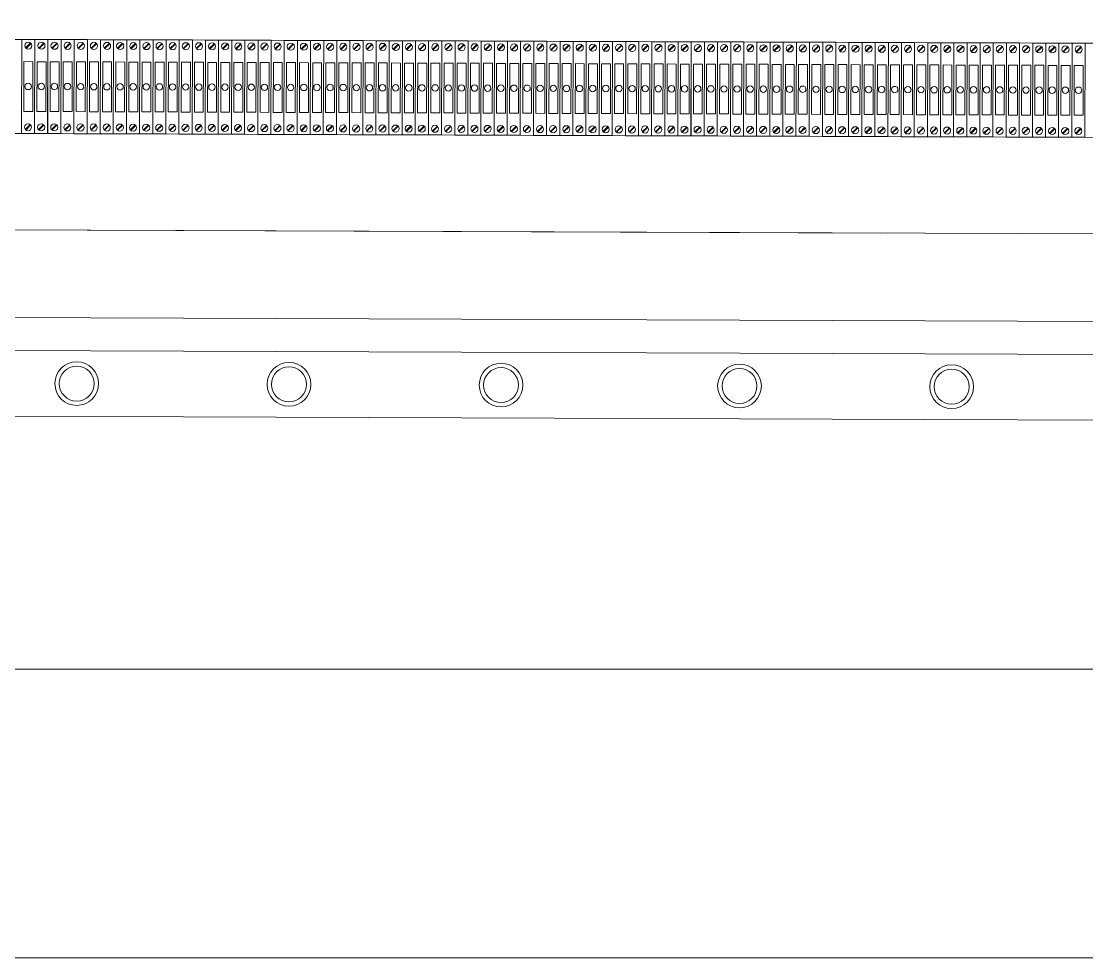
# Model space of a CAD drawing. Header units: millimetres. Extents: x 32721 to 103787, y 57624 to 127312.
# Drawn here: x 43083.6 to 43329.8, y 64730.5 to 64946.8 of the extents above; entities that cross this region are included whole.
import ezdxf

# ---------------------------------------------------------------- set-up
doc = ezdxf.new("R2010")
doc.units = ezdxf.units.MM
doc.header["$LTSCALE"] = 10
doc.linetypes.add('DASHED', pattern=[0.75, 0.5, -0.25])
for name, color, linetype, lineweight in [('1轮廓实线层', 7, 'Continuous', 18), ('2细线层', 4, 'Continuous', 18), ('图框层', 7, 'Continuous', 18)]:
    doc.layers.add(name, color=color, linetype=linetype, lineweight=lineweight)

msp = doc.modelspace()

# ---------------------------------------------------------------- linework, layer by layer
at = {"layer": '1轮廓实线层', "lineweight": 13}
for p, q in [((43080.67, 64942.6), (43083.71, 64942.59)), ((43083.71, 64942.59), (43083.63, 64920.86)), ((43083.63, 64920.86), (43083.71, 64942.59)), ((43083.71, 64942.59), (43086.74, 64942.58)), ((43086.74, 64942.58), (43086.66, 64920.85)), ((43086.66, 64920.85), (43086.74, 64942.58)), ((43086.74, 64942.58), (43089.77, 64942.57)), ((43089.77, 64942.57), (43089.69, 64920.84)), ((43089.7, 64920.84), (43089.77, 64942.57)), ((43089.77, 64942.57), (43092.81, 64942.56)), ((43092.81, 64942.56), (43092.73, 64920.82)), ((43092.73, 64920.82), (43092.81, 64942.56)), ((43092.81, 64942.56), (43095.84, 64942.55)), ((43095.84, 64942.55), (43095.76, 64920.81)), ((43095.76, 64920.81), (43095.84, 64942.55)), ((43095.84, 64942.55), (43098.87, 64942.53)), ((43098.87, 64942.53), (43098.79, 64920.8)), ((43098.79, 64920.8), (43098.87, 64942.53)), ((43098.87, 64942.53), (43101.91, 64942.52)), ((43101.91, 64942.52), (43101.83, 64920.79)), ((43101.83, 64920.79), (43101.91, 64942.52)), ((43101.91, 64942.52), (43104.94, 64942.51)), ((43104.94, 64942.51), (43104.86, 64920.78)), ((43104.86, 64920.78), (43104.94, 64942.51)), ((43104.94, 64942.51), (43107.97, 64942.5)), ((43107.97, 64942.5), (43107.89, 64920.77)), ((43107.89, 64920.77), (43107.97, 64942.5)), ((43107.97, 64942.5), (43111, 64942.49)), ((43111, 64942.49), (43110.93, 64920.76)), ((43110.93, 64920.76), (43111.01, 64942.49)), ((43111.01, 64942.49), (43114.04, 64942.48)), ((43114.04, 64942.48), (43113.96, 64920.75)), ((43113.96, 64920.75), (43114.04, 64942.48)), ((43114.04, 64942.48), (43117.07, 64942.47)), ((43117.07, 64942.47), (43116.99, 64920.74)), ((43116.99, 64920.74), (43117.07, 64942.47)), ((43117.07, 64942.47), (43120.1, 64942.46)), ((43120.1, 64942.46), (43120.03, 64920.73)), ((43120.03, 64920.73), (43120.1, 64942.46)), ((43120.1, 64942.46), (43123.14, 64942.45)), ((43123.14, 64942.45), (43123.06, 64920.71)), ((43123.06, 64920.71), (43123.14, 64942.45)), ((43123.14, 64942.45), (43126.17, 64942.44)), ((43126.17, 64942.44), (43126.09, 64920.7)), ((43126.09, 64920.7), (43126.17, 64942.44)), ((43126.17, 64942.44), (43129.2, 64942.43)), ((43129.2, 64942.43), (43129.13, 64920.69)), ((43129.13, 64920.69), (43129.2, 64942.43)), ((43129.2, 64942.43), (43132.24, 64942.41)), ((43132.24, 64942.41), (43132.16, 64920.68)), ((43132.16, 64920.68), (43132.24, 64942.41)), ((43132.24, 64942.41), (43135.27, 64942.4)), ((43135.27, 64942.4), (43135.19, 64920.67)), ((43135.19, 64920.67), (43135.27, 64942.4)), ((43135.27, 64942.4), (43138.3, 64942.39)), ((43138.3, 64942.39), (43138.22, 64920.66)), ((43138.23, 64920.66), (43138.3, 64942.39)), ((43138.3, 64942.39), (43141.34, 64942.38)), ((43141.34, 64942.38), (43141.26, 64920.65)), ((43141.26, 64920.65), (43141.34, 64942.38)), ((43141.34, 64942.38), (43144.37, 64942.37)), ((43144.37, 64942.37), (43144.29, 64920.64)), ((43144.29, 64920.64), (43144.37, 64942.37)), ((43144.37, 64942.37), (43147.4, 64942.36)), ((43147.4, 64942.36), (43147.32, 64920.63)), ((43147.32, 64920.63), (43147.4, 64942.36)), ((43147.4, 64942.36), (43150.44, 64942.35)), ((43150.44, 64942.35), (43150.36, 64920.62)), ((43150.36, 64920.62), (43150.44, 64942.35)), ((43150.44, 64942.35), (43153.47, 64942.34)), ((43153.47, 64942.34), (43153.39, 64920.61)), ((43153.39, 64920.61), (43153.47, 64942.34)), ((43153.47, 64942.34), (43156.5, 64942.33)), ((43156.5, 64942.33), (43156.42, 64920.59)), ((43156.42, 64920.59), (43156.5, 64942.33)), ((43156.5, 64942.33), (43159.53, 64942.32)), ((43159.53, 64942.32), (43159.46, 64920.58)), ((43159.46, 64920.58), (43159.54, 64942.32)), ((43159.54, 64942.32), (43162.57, 64942.3)), ((43162.57, 64942.3), (43162.49, 64920.57)), ((43162.49, 64920.57), (43162.57, 64942.3)), ((43162.57, 64942.3), (43165.6, 64942.29)), ((43165.6, 64942.29), (43165.52, 64920.56)), ((43165.52, 64920.56), (43165.6, 64942.29)), ((43165.6, 64942.29), (43168.63, 64942.28)), ((43168.63, 64942.28), (43168.56, 64920.55)), ((43168.56, 64920.55), (43168.63, 64942.28)), ((43168.63, 64942.28), (43171.67, 64942.27)), ((43171.67, 64942.27), (43171.59, 64920.54)), ((43171.59, 64920.54), (43171.67, 64942.27)), ((43171.67, 64942.27), (43174.7, 64942.26)), ((43174.7, 64942.26), (43174.62, 64920.53)), ((43174.62, 64920.53), (43174.7, 64942.26)), ((43174.7, 64942.26), (43177.73, 64942.25)), ((43177.73, 64942.25), (43177.66, 64920.52)), ((43177.76, 64942.25), (43180.79, 64942.24)), ((43180.79, 64942.24), (43180.72, 64920.51)), ((43180.72, 64920.51), (43180.79, 64942.24)), ((43180.79, 64942.24), (43183.83, 64942.23)), ((43084.58, 64940.61), (43085.75, 64941.77)), ((43084.69, 64940.51), (43085.85, 64941.67)), ((43087.62, 64940.6), (43088.78, 64941.76)), ((43087.72, 64940.5), (43088.89, 64941.66)), ((43090.65, 64940.59), (43091.82, 64941.75)), ((43090.75, 64940.49), (43091.92, 64941.65)), ((43093.68, 64940.58), (43094.85, 64941.74)), ((43093.79, 64940.48), (43094.95, 64941.64)), ((43096.72, 64940.57), (43097.88, 64941.73)), ((43096.82, 64940.47), (43097.98, 64941.63)), ((43099.75, 64940.56), (43100.92, 64941.72)), ((43099.85, 64940.46), (43101.02, 64941.62)), ((43102.78, 64940.55), (43103.95, 64941.71)), ((43102.89, 64940.45), (43104.05, 64941.6)), ((43105.82, 64940.54), (43106.98, 64941.7)), ((43105.92, 64940.44), (43107.08, 64941.59)), ((43108.85, 64940.53), (43110.02, 64941.68)), ((43108.95, 64940.42), (43110.12, 64941.58)), ((43111.88, 64940.52), (43113.05, 64941.67)), ((43111.98, 64940.41), (43113.15, 64941.57)), ((43114.92, 64940.51), (43116.08, 64941.66)), ((43115.02, 64940.4), (43116.18, 64941.56)), ((43117.95, 64940.49), (43119.12, 64941.65)), ((43118.05, 64940.39), (43119.22, 64941.55)), ((43120.98, 64940.48), (43122.15, 64941.64)), ((43121.08, 64940.38), (43122.25, 64941.54)), ((43124.02, 64940.47), (43125.18, 64941.63)), ((43124.12, 64940.37), (43125.28, 64941.53)), ((43127.05, 64940.46), (43128.21, 64941.62)), ((43127.15, 64940.36), (43128.32, 64941.52)), ((43130.08, 64940.45), (43131.25, 64941.61)), ((43130.18, 64940.35), (43131.35, 64941.51)), ((43133.11, 64940.44), (43134.28, 64941.6)), ((43133.22, 64940.34), (43134.38, 64941.49)), ((43136.15, 64940.43), (43137.31, 64941.59)), ((43136.25, 64940.33), (43137.42, 64941.48)), ((43139.18, 64940.42), (43140.35, 64941.58)), ((43139.28, 64940.32), (43140.45, 64941.47)), ((43142.21, 64940.41), (43143.38, 64941.56)), ((43142.32, 64940.3), (43143.48, 64941.46)), ((43145.25, 64940.4), (43146.41, 64941.55)), ((43145.35, 64940.29), (43146.51, 64941.45)), ((43148.28, 64940.38), (43149.45, 64941.54)), ((43148.38, 64940.28), (43149.55, 64941.44)), ((43151.31, 64940.37), (43152.48, 64941.53)), ((43151.42, 64940.27), (43152.58, 64941.43)), ((43154.35, 64940.36), (43155.51, 64941.52)), ((43154.45, 64940.26), (43155.61, 64941.42)), ((43157.38, 64940.35), (43158.55, 64941.51)), ((43157.48, 64940.25), (43158.65, 64941.41)), ((43160.41, 64940.34), (43161.58, 64941.5)), ((43160.51, 64940.24), (43161.68, 64941.4)), ((43163.45, 64940.33), (43164.61, 64941.49)), ((43163.55, 64940.23), (43164.71, 64941.39)), ((43166.48, 64940.32), (43167.65, 64941.48)), ((43166.58, 64940.22), (43167.75, 64941.37)), ((43169.51, 64940.31), (43170.68, 64941.47)), ((43169.61, 64940.21), (43170.78, 64941.36)), ((43172.55, 64940.3), (43173.71, 64941.45)), ((43172.65, 64940.19), (43173.81, 64941.35)), ((43175.58, 64940.29), (43176.74, 64941.44)), ((43175.68, 64940.18), (43176.85, 64941.34)), ((43178.64, 64940.28), (43179.8, 64941.43)), ((43178.74, 64940.17), (43179.91, 64941.33)), ((43181.67, 64940.26), (43182.84, 64941.42)), ((43181.77, 64940.16), (43182.94, 64941.32)), ((43183.83, 64942.23), (43183.75, 64920.5)), ((43183.75, 64920.5), (43183.83, 64942.23)), ((43183.83, 64942.23), (43186.86, 64942.22)), ((43184.71, 64940.25), (43185.87, 64941.41)), ((43184.81, 64940.15), (43185.97, 64941.31)), ((43186.86, 64942.22), (43186.78, 64920.48)), ((43186.78, 64920.48), (43186.86, 64942.22)), ((43186.86, 64942.22), (43189.89, 64942.21)), ((43187.74, 64940.24), (43188.9, 64941.4)), ((43187.84, 64940.14), (43189.01, 64941.3)), ((43189.89, 64942.21), (43189.81, 64920.47)), ((43189.82, 64920.47), (43189.89, 64942.21)), ((43189.89, 64942.21), (43192.93, 64942.2)), ((43190.77, 64940.23), (43191.94, 64941.39)), ((43190.87, 64940.13), (43192.04, 64941.29)), ((43192.93, 64942.2), (43192.85, 64920.46)), ((43192.85, 64920.46), (43192.93, 64942.2)), ((43192.93, 64942.2), (43195.96, 64942.18)), ((43193.8, 64940.22), (43194.97, 64941.38)), ((43193.91, 64940.12), (43195.07, 64941.28)), ((43195.96, 64942.18), (43195.88, 64920.45)), ((43195.88, 64920.45), (43195.96, 64942.18)), ((43195.96, 64942.18), (43198.99, 64942.17)), ((43196.84, 64940.21), (43198, 64941.37)), ((43196.94, 64940.11), (43198.1, 64941.26)), ((43198.99, 64942.17), (43198.91, 64920.44)), ((43198.91, 64920.44), (43198.99, 64942.17)), ((43198.99, 64942.17), (43202.03, 64942.16)), ((43199.87, 64940.2), (43201.04, 64941.36)), ((43199.97, 64940.1), (43201.14, 64941.25)), ((43202.03, 64942.16), (43201.95, 64920.43)), ((43201.95, 64920.43), (43202.03, 64942.16)), ((43202.03, 64942.16), (43205.06, 64942.15)), ((43202.9, 64940.19), (43204.07, 64941.34)), ((43203.01, 64940.09), (43204.17, 64941.24)), ((43205.06, 64942.15), (43204.98, 64920.42)), ((43204.98, 64920.42), (43205.06, 64942.15)), ((43205.06, 64942.15), (43208.09, 64942.14)), ((43205.94, 64940.18), (43207.1, 64941.33)), ((43206.04, 64940.07), (43207.2, 64941.23)), ((43208.09, 64942.14), (43208.01, 64920.41)), ((43208.01, 64920.41), (43208.09, 64942.14)), ((43208.09, 64942.14), (43211.12, 64942.13)), ((43208.97, 64940.17), (43210.14, 64941.32)), ((43209.07, 64940.06), (43210.24, 64941.22)), ((43211.12, 64942.13), (43211.05, 64920.4)), ((43211.05, 64920.4), (43211.13, 64942.13)), ((43211.13, 64942.13), (43214.16, 64942.12)), ((43212, 64940.15), (43213.17, 64941.31)), ((43212.1, 64940.05), (43213.27, 64941.21)), ((43214.16, 64942.12), (43214.08, 64920.39)), ((43214.08, 64920.39), (43214.16, 64942.12)), ((43214.16, 64942.12), (43217.19, 64942.11)), ((43215.04, 64940.14), (43216.2, 64941.3)), ((43215.14, 64940.04), (43216.3, 64941.2)), ((43217.19, 64942.11), (43217.11, 64920.38)), ((43217.11, 64920.38), (43217.19, 64942.11)), ((43217.19, 64942.11), (43220.22, 64942.1)), ((43218.07, 64940.13), (43219.24, 64941.29)), ((43218.17, 64940.03), (43219.34, 64941.19)), ((43220.22, 64942.1), (43220.15, 64920.36)), ((43220.15, 64920.36), (43220.23, 64942.1)), ((43220.23, 64942.1), (43223.26, 64942.09)), ((43221.1, 64940.12), (43222.27, 64941.28)), ((43221.2, 64940.02), (43222.37, 64941.18)), ((43223.26, 64942.09), (43223.18, 64920.35)), ((43223.18, 64920.35), (43223.26, 64942.09)), ((43223.26, 64942.09), (43226.29, 64942.07)), ((43224.14, 64940.11), (43225.3, 64941.27)), ((43224.24, 64940.01), (43225.4, 64941.17)), ((43226.29, 64942.07), (43226.21, 64920.34)), ((43226.21, 64920.34), (43226.29, 64942.07)), ((43226.29, 64942.07), (43229.32, 64942.06)), ((43227.17, 64940.1), (43228.33, 64941.26)), ((43227.27, 64940), (43228.44, 64941.16)), ((43229.32, 64942.06), (43229.25, 64920.33)), ((43229.25, 64920.33), (43229.32, 64942.06)), ((43229.32, 64942.06), (43232.36, 64942.05)), ((43230.2, 64940.09), (43231.37, 64941.25)), ((43230.3, 64939.99), (43231.47, 64941.14)), ((43232.36, 64942.05), (43232.28, 64920.32)), ((43232.28, 64920.32), (43232.36, 64942.05)), ((43232.36, 64942.05), (43235.39, 64942.04)), ((43233.24, 64940.08), (43234.4, 64941.24)), ((43233.34, 64939.98), (43234.5, 64941.13)), ((43235.39, 64942.04), (43235.31, 64920.31)), ((43235.31, 64920.31), (43235.39, 64942.04)), ((43235.39, 64942.04), (43238.42, 64942.03)), ((43236.27, 64940.07), (43237.43, 64941.22)), ((43236.37, 64939.96), (43237.54, 64941.12)), ((43238.42, 64942.03), (43238.34, 64920.3)), ((43238.35, 64920.3), (43238.42, 64942.03)), ((43238.42, 64942.03), (43241.46, 64942.02)), ((43239.3, 64940.06), (43240.47, 64941.21)), ((43239.4, 64939.95), (43240.57, 64941.11)), ((43241.46, 64942.02), (43241.38, 64920.29)), ((43241.38, 64920.29), (43241.46, 64942.02)), ((43241.38, 64920.29), (43241.46, 64942.02)), ((43241.46, 64942.02), (43244.49, 64942.01)), ((43242.34, 64940.05), (43243.5, 64941.2)), ((43242.44, 64939.94), (43243.6, 64941.1)), ((43244.49, 64942.01), (43244.41, 64920.28)), ((43244.41, 64920.28), (43244.49, 64942.01)), ((43244.49, 64942.01), (43247.52, 64942)), ((43245.37, 64940.03), (43246.53, 64941.19)), ((43245.47, 64939.93), (43246.64, 64941.09)), ((43247.52, 64942), (43247.44, 64920.27)), ((43247.45, 64920.27), (43247.52, 64942)), ((43247.52, 64942), (43250.56, 64941.99)), ((43248.4, 64940.02), (43249.57, 64941.18)), ((43248.5, 64939.92), (43249.67, 64941.08)), ((43250.56, 64941.99), (43250.48, 64920.25)), ((43250.48, 64920.25), (43250.56, 64941.99)), ((43250.56, 64941.99), (43253.59, 64941.98)), ((43251.43, 64940.01), (43252.6, 64941.17)), ((43251.54, 64939.91), (43252.7, 64941.07)), ((43253.59, 64941.98), (43253.51, 64920.24)), ((43253.51, 64920.24), (43253.59, 64941.98)), ((43253.59, 64941.98), (43256.62, 64941.97)), ((43254.47, 64940), (43255.63, 64941.16)), ((43254.57, 64939.9), (43255.73, 64941.06)), ((43256.62, 64941.97), (43256.54, 64920.23)), ((43256.54, 64920.23), (43256.62, 64941.97)), ((43256.62, 64941.97), (43259.66, 64941.95)), ((43257.5, 64939.99), (43258.67, 64941.15)), ((43257.6, 64939.89), (43258.77, 64941.05)), ((43259.66, 64941.95), (43259.58, 64920.22)), ((43259.58, 64920.22), (43259.66, 64941.95)), ((43259.66, 64941.95), (43262.69, 64941.94)), ((43260.53, 64939.98), (43261.7, 64941.14)), ((43260.64, 64939.88), (43261.8, 64941.03)), ((43262.69, 64941.94), (43262.61, 64920.21)), ((43262.61, 64920.21), (43262.69, 64941.94)), ((43262.69, 64941.94), (43265.72, 64941.93)), ((43263.57, 64939.97), (43264.73, 64941.13)), ((43263.67, 64939.87), (43264.83, 64941.02)), ((43265.72, 64941.93), (43265.64, 64920.2)), ((43265.75, 64941.93), (43268.78, 64941.92)), ((43266.63, 64939.96), (43267.79, 64941.11)), ((43266.73, 64939.86), (43267.89, 64941.01)), ((43268.78, 64941.92), (43268.7, 64920.19)), ((43268.7, 64920.19), (43268.78, 64941.92)), ((43268.78, 64941.92), (43271.82, 64941.91)), ((43269.66, 64939.95), (43270.83, 64941.1)), ((43269.76, 64939.84), (43270.93, 64941)), ((43271.82, 64941.91), (43271.74, 64920.18)), ((43271.74, 64920.18), (43271.82, 64941.91)), ((43271.82, 64941.91), (43274.85, 64941.9)), ((43272.69, 64939.94), (43273.86, 64941.09)), ((43272.79, 64939.83), (43273.96, 64940.99)), ((43274.85, 64941.9), (43274.77, 64920.17)), ((43274.77, 64920.17), (43274.85, 64941.9)), ((43274.85, 64941.9), (43277.88, 64941.89)), ((43275.73, 64939.92), (43276.89, 64941.08)), ((43275.83, 64939.82), (43276.99, 64940.98)), ((43277.88, 64941.89), (43277.8, 64920.16)), ((43277.8, 64920.16), (43277.88, 64941.89)), ((43277.88, 64941.89), (43280.91, 64941.88)), ((43278.76, 64939.91), (43279.93, 64941.07)), ((43278.86, 64939.81), (43280.03, 64940.97)), ((43280.91, 64941.88), (43280.84, 64920.15)), ((43280.84, 64920.15), (43280.92, 64941.88)), ((43280.92, 64941.88), (43283.95, 64941.87)), ((43281.79, 64939.9), (43282.96, 64941.06)), ((43281.89, 64939.8), (43283.06, 64940.96)), ((43283.95, 64941.87), (43283.87, 64920.13)), ((43283.87, 64920.13), (43283.95, 64941.87)), ((43283.95, 64941.87), (43286.98, 64941.86)), ((43284.83, 64939.89), (43285.99, 64941.05)), ((43284.93, 64939.79), (43286.09, 64940.95)), ((43286.98, 64941.86), (43286.9, 64920.12)), ((43286.9, 64920.12), (43286.98, 64941.86)), ((43286.98, 64941.86), (43290.01, 64941.84)), ((43287.86, 64939.88), (43289.02, 64941.04)), ((43287.96, 64939.78), (43289.13, 64940.94)), ((43290.01, 64941.84), (43289.94, 64920.11)), ((43289.94, 64920.11), (43290.01, 64941.84)), ((43290.01, 64941.84), (43293.05, 64941.83)), ((43290.89, 64939.87), (43292.06, 64941.03)), ((43290.99, 64939.77), (43292.16, 64940.93)), ((43293.05, 64941.83), (43292.97, 64920.1)), ((43292.97, 64920.1), (43293.05, 64941.83)), ((43293.05, 64941.83), (43296.08, 64941.82)), ((43293.93, 64939.86), (43295.09, 64941.02)), ((43294.03, 64939.76), (43295.19, 64940.91)), ((43296.08, 64941.82), (43296, 64920.09)), ((43296, 64920.09), (43296.08, 64941.82)), ((43296.08, 64941.82), (43299.11, 64941.81)), ((43296.96, 64939.85), (43298.12, 64941.01)), ((43297.06, 64939.75), (43298.23, 64940.9)), ((43299.11, 64941.81), (43299.03, 64920.08)), ((43299.04, 64920.08), (43299.11, 64941.81)), ((43299.11, 64941.81), (43302.15, 64941.8)), ((43299.99, 64939.84), (43301.16, 64940.99)), ((43300.09, 64939.73), (43301.26, 64940.89)), ((43302.15, 64941.8), (43302.07, 64920.07)), ((43302.07, 64920.07), (43302.15, 64941.8)), ((43302.15, 64941.8), (43305.18, 64941.79)), ((43303.02, 64939.83), (43304.19, 64940.98)), ((43303.13, 64939.72), (43304.29, 64940.88)), ((43305.18, 64941.79), (43305.1, 64920.06)), ((43305.1, 64920.06), (43305.18, 64941.79)), ((43305.18, 64941.79), (43308.21, 64941.78)), ((43306.06, 64939.82), (43307.22, 64940.97)), ((43306.16, 64939.71), (43307.33, 64940.87)), ((43308.21, 64941.78), (43308.13, 64920.05)), ((43308.13, 64920.05), (43308.21, 64941.78)), ((43308.21, 64941.78), (43311.25, 64941.77)), ((43309.09, 64939.8), (43310.26, 64940.96)), ((43309.19, 64939.7), (43310.36, 64940.86)), ((43311.25, 64941.77), (43311.17, 64920.04)), ((43311.17, 64920.04), (43311.25, 64941.77)), ((43311.25, 64941.77), (43314.28, 64941.76)), ((43312.12, 64939.79), (43313.29, 64940.95)), ((43312.23, 64939.69), (43313.39, 64940.85)), ((43314.28, 64941.76), (43314.2, 64920.02)), ((43314.2, 64920.02), (43314.28, 64941.76)), ((43314.28, 64941.76), (43317.31, 64941.75)), ((43315.16, 64939.78), (43316.32, 64940.94)), ((43315.26, 64939.68), (43316.42, 64940.84)), ((43317.31, 64941.75), (43317.23, 64920.01)), ((43317.23, 64920.01), (43317.31, 64941.75)), ((43317.31, 64941.75), (43320.35, 64941.74)), ((43318.19, 64939.77), (43319.36, 64940.93)), ((43318.29, 64939.67), (43319.46, 64940.83)), ((43320.35, 64941.74), (43320.27, 64920)), ((43320.27, 64920), (43320.35, 64941.74)), ((43320.35, 64941.74), (43323.38, 64941.72)), ((43321.22, 64939.76), (43322.39, 64940.92)), ((43321.32, 64939.66), (43322.49, 64940.82)), ((43323.38, 64941.72), (43323.3, 64919.99)), ((43323.3, 64919.99), (43323.38, 64941.72)), ((43323.38, 64941.72), (43326.41, 64941.71)), ((43324.26, 64939.75), (43325.42, 64940.91)), ((43324.36, 64939.65), (43325.52, 64940.8)), ((43326.41, 64941.71), (43326.33, 64919.98)), ((43326.33, 64919.98), (43326.41, 64941.71)), ((43326.41, 64941.71), (43329.44, 64941.7)), ((43327.29, 64939.74), (43328.46, 64940.9)), ((43327.39, 64939.64), (43328.56, 64940.79)), ((43329.44, 64941.7), (43329.37, 64919.97)), ((43329.37, 64919.97), (43329.45, 64941.7)), ((43329.37, 64919.97), (43329.45, 64941.7)), ((43329.45, 64941.7), (43332.48, 64941.69)), ((43084.52, 64921.77), (43085.68, 64922.92)), ((43084.62, 64921.66), (43085.78, 64922.82)), ((43087.55, 64921.75), (43088.72, 64922.91)), ((43087.65, 64921.65), (43088.82, 64922.81)), ((43090.58, 64921.74), (43091.75, 64922.9)), ((43090.68, 64921.64), (43091.85, 64922.8)), ((43093.62, 64921.73), (43094.78, 64922.89)), ((43093.72, 64921.63), (43094.88, 64922.79)), ((43096.65, 64921.72), (43097.82, 64922.88)), ((43096.75, 64921.62), (43097.92, 64922.78)), ((43099.68, 64921.71), (43100.85, 64922.87)), ((43099.78, 64921.61), (43100.95, 64922.77)), ((43102.72, 64921.7), (43103.88, 64922.86)), ((43102.82, 64921.6), (43103.98, 64922.75)), ((43105.75, 64921.69), (43106.91, 64922.85)), ((43105.85, 64921.59), (43107.02, 64922.74)), ((43108.78, 64921.68), (43109.95, 64922.84)), ((43108.88, 64921.58), (43110.05, 64922.73)), ((43111.81, 64921.67), (43112.98, 64922.82)), ((43111.92, 64921.56), (43113.08, 64922.72)), ((43114.85, 64921.66), (43116.01, 64922.81)), ((43114.95, 64921.55), (43116.12, 64922.71)), ((43117.88, 64921.65), (43119.05, 64922.8)), ((43117.98, 64921.54), (43119.15, 64922.7)), ((43120.91, 64921.63), (43122.08, 64922.79)), ((43121.02, 64921.53), (43122.18, 64922.69)), ((43123.95, 64921.62), (43125.11, 64922.78)), ((43124.05, 64921.52), (43125.21, 64922.68)), ((43126.98, 64921.61), (43128.15, 64922.77)), ((43127.08, 64921.51), (43128.25, 64922.67)), ((43130.01, 64921.6), (43131.18, 64922.76)), ((43130.12, 64921.5), (43131.28, 64922.66)), ((43133.05, 64921.59), (43134.21, 64922.75)), ((43133.15, 64921.49), (43134.31, 64922.65)), ((43136.08, 64921.58), (43137.25, 64922.74)), ((43136.18, 64921.48), (43137.35, 64922.63)), ((43139.11, 64921.57), (43140.28, 64922.73)), ((43139.21, 64921.47), (43140.38, 64922.62)), ((43142.15, 64921.56), (43143.31, 64922.71)), ((43142.25, 64921.46), (43143.41, 64922.61)), ((43145.18, 64921.55), (43146.35, 64922.7)), ((43145.28, 64921.44), (43146.45, 64922.6)), ((43148.21, 64921.54), (43149.38, 64922.69)), ((43148.31, 64921.43), (43149.48, 64922.59)), ((43151.25, 64921.52), (43152.41, 64922.68)), ((43151.35, 64921.42), (43152.51, 64922.58)), ((43154.28, 64921.51), (43155.44, 64922.67)), ((43154.38, 64921.41), (43155.55, 64922.57)), ((43157.31, 64921.5), (43158.48, 64922.66)), ((43157.41, 64921.4), (43158.58, 64922.56)), ((43160.35, 64921.49), (43161.51, 64922.65)), ((43160.45, 64921.39), (43161.61, 64922.55)), ((43163.38, 64921.48), (43164.54, 64922.64)), ((43163.48, 64921.38), (43164.65, 64922.54)), ((43166.41, 64921.47), (43167.58, 64922.63)), ((43169.44, 64921.46), (43170.61, 64922.62)), ((43172.48, 64921.45), (43173.64, 64922.61)), ((43175.51, 64921.44), (43176.68, 64922.59)), ((43178.57, 64921.43), (43179.74, 64922.58)), ((43181.6, 64921.42), (43182.77, 64922.57)), ((43184.64, 64921.4), (43185.8, 64922.56)), ((43187.67, 64921.39), (43188.84, 64922.55)), ((43190.7, 64921.38), (43191.87, 64922.54)), ((43083.63, 64920.86), (43080.6, 64920.87)), ((43086.66, 64920.85), (43083.63, 64920.86)), ((43089.69, 64920.84), (43086.66, 64920.85)), ((43092.73, 64920.82), (43089.7, 64920.84)), ((43095.76, 64920.81), (43092.73, 64920.82)), ((43098.79, 64920.8), (43095.76, 64920.81)), ((43101.83, 64920.79), (43098.79, 64920.8)), ((43104.86, 64920.78), (43101.83, 64920.79)), ((43107.89, 64920.77), (43104.86, 64920.78)), ((43110.93, 64920.76), (43107.89, 64920.77)), ((43113.96, 64920.75), (43110.93, 64920.76)), ((43116.99, 64920.74), (43113.96, 64920.75)), ((43120.03, 64920.73), (43116.99, 64920.74)), ((43123.06, 64920.71), (43120.03, 64920.73)), ((43126.09, 64920.7), (43123.06, 64920.71)), ((43129.13, 64920.69), (43126.09, 64920.7)), ((43132.16, 64920.68), (43129.13, 64920.69)), ((43135.19, 64920.67), (43132.16, 64920.68)), ((43138.22, 64920.66), (43135.19, 64920.67)), ((43141.26, 64920.65), (43138.23, 64920.66)), ((43144.29, 64920.64), (43141.26, 64920.65)), ((43147.32, 64920.63), (43144.29, 64920.64)), ((43150.36, 64920.62), (43147.32, 64920.63)), ((43153.39, 64920.61), (43150.36, 64920.62)), ((43156.42, 64920.59), (43153.39, 64920.61)), ((43159.46, 64920.58), (43156.42, 64920.59)), ((43162.49, 64920.57), (43159.46, 64920.58)), ((43165.52, 64920.56), (43162.49, 64920.57)), ((43168.56, 64920.55), (43165.52, 64920.56)), ((43166.51, 64921.37), (43167.68, 64922.53)), ((43171.59, 64920.54), (43168.56, 64920.55)), ((43169.55, 64921.36), (43170.71, 64922.51)), ((43174.62, 64920.53), (43171.59, 64920.54)), ((43172.58, 64921.35), (43173.74, 64922.5)), ((43177.66, 64920.52), (43174.62, 64920.53)), ((43175.61, 64921.33), (43176.78, 64922.49)), ((43180.72, 64920.51), (43177.68, 64920.52)), ((43178.67, 64921.32), (43179.84, 64922.48)), ((43183.75, 64920.5), (43180.72, 64920.51)), ((43181.71, 64921.31), (43182.87, 64922.47)), ((43186.78, 64920.48), (43183.75, 64920.5)), ((43184.74, 64921.3), (43185.9, 64922.46)), ((43189.81, 64920.47), (43186.78, 64920.48)), ((43187.77, 64921.29), (43188.94, 64922.45)), ((43192.85, 64920.46), (43189.82, 64920.47)), ((43190.8, 64921.28), (43191.97, 64922.44)), ((43195.88, 64920.45), (43192.85, 64920.46)), ((43193.74, 64921.37), (43194.9, 64922.53)), ((43193.84, 64921.27), (43195, 64922.43)), ((43198.91, 64920.44), (43195.88, 64920.45)), ((43196.77, 64921.36), (43197.94, 64922.52)), ((43196.87, 64921.26), (43198.04, 64922.42)), ((43201.95, 64920.43), (43198.91, 64920.44)), ((43199.8, 64921.35), (43200.97, 64922.51)), ((43199.9, 64921.25), (43201.07, 64922.4)), ((43204.98, 64920.42), (43201.95, 64920.43)), ((43202.84, 64921.34), (43204, 64922.5)), ((43202.94, 64921.24), (43204.1, 64922.39)), ((43208.01, 64920.41), (43204.98, 64920.42)), ((43205.87, 64921.33), (43207.03, 64922.48)), ((43205.97, 64921.23), (43207.14, 64922.38)), ((43211.05, 64920.4), (43208.01, 64920.41)), ((43208.9, 64921.32), (43210.07, 64922.47)), ((43209, 64921.21), (43210.17, 64922.37)), ((43214.08, 64920.39), (43211.05, 64920.4)), ((43211.94, 64921.31), (43213.1, 64922.46)), ((43212.04, 64921.2), (43213.2, 64922.36)), ((43217.11, 64920.38), (43214.08, 64920.39)), ((43214.97, 64921.29), (43216.13, 64922.45)), ((43215.07, 64921.19), (43216.24, 64922.35)), ((43220.15, 64920.36), (43217.11, 64920.38)), ((43218, 64921.28), (43219.17, 64922.44)), ((43218.1, 64921.18), (43219.27, 64922.34)), ((43223.18, 64920.35), (43220.15, 64920.36)), ((43221.03, 64921.27), (43222.2, 64922.43)), ((43221.14, 64921.17), (43222.3, 64922.33)), ((43226.21, 64920.34), (43223.18, 64920.35)), ((43224.07, 64921.26), (43225.23, 64922.42)), ((43224.17, 64921.16), (43225.33, 64922.32)), ((43229.25, 64920.33), (43226.21, 64920.34)), ((43227.1, 64921.25), (43228.27, 64922.41)), ((43227.2, 64921.15), (43228.37, 64922.31)), ((43232.28, 64920.32), (43229.25, 64920.33)), ((43230.13, 64921.24), (43231.3, 64922.4)), ((43230.24, 64921.14), (43231.4, 64922.29)), ((43235.31, 64920.31), (43232.28, 64920.32)), ((43233.17, 64921.23), (43234.33, 64922.39)), ((43233.27, 64921.13), (43234.43, 64922.28)), ((43238.34, 64920.3), (43235.31, 64920.31)), ((43236.2, 64921.22), (43237.37, 64922.38)), ((43236.3, 64921.12), (43237.47, 64922.27)), ((43241.38, 64920.29), (43238.35, 64920.3)), ((43239.23, 64921.21), (43240.4, 64922.36)), ((43239.33, 64921.1), (43240.5, 64922.26)), ((43244.41, 64920.28), (43241.38, 64920.29)), ((43242.27, 64921.2), (43243.43, 64922.35)), ((43242.37, 64921.09), (43243.53, 64922.25)), ((43247.44, 64920.27), (43244.41, 64920.28)), ((43245.3, 64921.19), (43246.47, 64922.34)), ((43245.4, 64921.08), (43246.57, 64922.24)), ((43250.48, 64920.25), (43247.45, 64920.27)), ((43248.33, 64921.17), (43249.5, 64922.33)), ((43248.43, 64921.07), (43249.6, 64922.23)), ((43253.51, 64920.24), (43250.48, 64920.25)), ((43251.37, 64921.16), (43252.53, 64922.32)), ((43251.47, 64921.06), (43252.63, 64922.22)), ((43256.54, 64920.23), (43253.51, 64920.24)), ((43254.4, 64921.15), (43255.57, 64922.31)), ((43254.5, 64921.05), (43255.67, 64922.21)), ((43259.58, 64920.22), (43256.54, 64920.23)), ((43257.43, 64921.14), (43258.6, 64922.3)), ((43257.53, 64921.04), (43258.7, 64922.2)), ((43262.61, 64920.21), (43259.58, 64920.22)), ((43260.47, 64921.13), (43261.63, 64922.29)), ((43260.57, 64921.03), (43261.73, 64922.19)), ((43265.64, 64920.2), (43262.61, 64920.21)), ((43263.5, 64921.12), (43264.66, 64922.28)), ((43263.6, 64921.02), (43264.77, 64922.17)), ((43268.7, 64920.19), (43265.67, 64920.2)), ((43266.56, 64921.11), (43267.72, 64922.27)), ((43266.66, 64921.01), (43267.83, 64922.16)), ((43271.74, 64920.18), (43268.7, 64920.19)), ((43269.59, 64921.1), (43270.76, 64922.25)), ((43269.69, 64921), (43270.86, 64922.15)), ((43274.77, 64920.17), (43271.74, 64920.18)), ((43272.63, 64921.09), (43273.79, 64922.24)), ((43272.73, 64920.98), (43273.89, 64922.14)), ((43277.8, 64920.16), (43274.77, 64920.17)), ((43275.66, 64921.08), (43276.82, 64922.23)), ((43275.76, 64920.97), (43276.93, 64922.13)), ((43280.84, 64920.15), (43277.8, 64920.16)), ((43278.69, 64921.06), (43279.86, 64922.22)), ((43278.79, 64920.96), (43279.96, 64922.12)), ((43283.87, 64920.13), (43280.84, 64920.15)), ((43281.72, 64921.05), (43282.89, 64922.21)), ((43281.83, 64920.95), (43282.99, 64922.11)), ((43286.9, 64920.12), (43283.87, 64920.13)), ((43284.76, 64921.04), (43285.92, 64922.2)), ((43284.86, 64920.94), (43286.03, 64922.1)), ((43289.94, 64920.11), (43286.9, 64920.12)), ((43287.79, 64921.03), (43288.96, 64922.19)), ((43287.89, 64920.93), (43289.06, 64922.09)), ((43292.97, 64920.1), (43289.94, 64920.11)), ((43290.82, 64921.02), (43291.99, 64922.18)), ((43290.93, 64920.92), (43292.09, 64922.08)), ((43296, 64920.09), (43292.97, 64920.1)), ((43293.86, 64921.01), (43295.02, 64922.17)), ((43293.96, 64920.91), (43295.12, 64922.06)), ((43299.03, 64920.08), (43296, 64920.09)), ((43296.89, 64921), (43298.06, 64922.16)), ((43296.99, 64920.9), (43298.16, 64922.05)), ((43302.07, 64920.07), (43299.04, 64920.08)), ((43299.92, 64920.99), (43301.09, 64922.15)), ((43300.03, 64920.89), (43301.19, 64922.04)), ((43302.96, 64920.98), (43304.12, 64922.13)), ((43303.06, 64920.87), (43304.22, 64922.03)), ((43305.99, 64920.97), (43307.16, 64922.12)), ((43306.09, 64920.86), (43307.26, 64922.02)), ((43309.02, 64920.96), (43310.19, 64922.11)), ((43309.12, 64920.85), (43310.29, 64922.01)), ((43312.06, 64920.94), (43313.22, 64922.1)), ((43312.16, 64920.84), (43313.32, 64922)), ((43315.09, 64920.93), (43316.25, 64922.09)), ((43315.19, 64920.83), (43316.36, 64921.99)), ((43318.12, 64920.92), (43319.29, 64922.08)), ((43318.22, 64920.82), (43319.39, 64921.98)), ((43321.16, 64920.91), (43322.32, 64922.07)), ((43321.26, 64920.81), (43322.42, 64921.97)), ((43324.19, 64920.9), (43325.35, 64922.06)), ((43324.29, 64920.8), (43325.46, 64921.96)), ((43327.22, 64920.89), (43328.39, 64922.05)), ((43327.32, 64920.79), (43328.49, 64921.94)), ((43305.1, 64920.06), (43302.07, 64920.07)), ((43308.13, 64920.05), (43305.1, 64920.06)), ((43311.17, 64920.04), (43308.13, 64920.05)), ((43314.2, 64920.02), (43311.17, 64920.04)), ((43317.23, 64920.01), (43314.2, 64920.02)), ((43320.27, 64920), (43317.23, 64920.01)), ((43323.3, 64919.99), (43320.27, 64920)), ((43326.33, 64919.98), (43323.3, 64919.99)), ((43329.37, 64919.97), (43326.33, 64919.98)), ((43332.4, 64919.96), (43329.37, 64919.97))]:
    msp.add_line(p, q, dxfattribs=at)
at = {"layer": '1轮廓实线层'}
for p, q in [((43283.65, 64897.86), (42907.91, 64899.22)), ((43485.82, 64897.13), (42907.91, 64899.22)), ((43505.96, 64876.84), (42887.62, 64879.07)), ((42862.18, 64871.53), (43531.34, 64869.11)), ((42847.73, 64856.42), (43547.22, 64853.89))]:
    msp.add_line(p, q, dxfattribs=at)
at = {"layer": '1轮廓实线层', "linetype": 'DASHED'}
msp.add_lwpolyline([(42709.92, 65663.32), (43645.86, 65663.32), (43645.86, 64797.17), (42709.92, 64797.17)], close=True, dxfattribs=at)
at = {"layer": '1轮廓实线层', "lineweight": 13}
for points in [[(43084.21, 64937.45), (43086.27, 64937.44), (43086.23, 64925.94), (43084.17, 64925.95)], [(43087.24, 64937.44), (43089.31, 64937.43), (43089.27, 64925.93), (43087.2, 64925.94)], [(43090.28, 64937.43), (43092.34, 64937.42), (43092.3, 64925.92), (43090.24, 64925.92)], [(43093.31, 64937.42), (43095.37, 64937.41), (43095.33, 64925.91), (43093.27, 64925.91)], [(43096.34, 64937.4), (43098.41, 64937.4), (43098.36, 64925.89), (43096.3, 64925.9)], [(43099.38, 64937.39), (43101.44, 64937.39), (43101.4, 64925.88), (43099.34, 64925.89)], [(43102.41, 64937.38), (43104.47, 64937.37), (43104.43, 64925.87), (43102.37, 64925.88)], [(43105.44, 64937.37), (43107.51, 64937.36), (43107.46, 64925.86), (43105.4, 64925.87)], [(43108.48, 64937.36), (43110.54, 64937.35), (43110.5, 64925.85), (43108.44, 64925.86)], [(43111.51, 64937.35), (43113.57, 64937.34), (43113.53, 64925.84), (43111.47, 64925.85)], [(43114.54, 64937.34), (43116.61, 64937.33), (43116.56, 64925.83), (43114.5, 64925.84)], [(43117.58, 64937.33), (43119.64, 64937.32), (43119.6, 64925.82), (43117.53, 64925.83)], [(43120.61, 64937.32), (43122.67, 64937.31), (43122.63, 64925.81), (43120.57, 64925.81)], [(43123.64, 64937.31), (43125.7, 64937.3), (43125.66, 64925.8), (43123.6, 64925.8)], [(43126.68, 64937.29), (43128.74, 64937.29), (43128.7, 64925.79), (43126.63, 64925.79)], [(43129.71, 64937.28), (43131.77, 64937.28), (43131.73, 64925.77), (43129.67, 64925.78)], [(43132.74, 64937.27), (43134.8, 64937.27), (43134.76, 64925.76), (43132.7, 64925.77)], [(43135.77, 64937.26), (43137.84, 64937.25), (43137.8, 64925.75), (43135.73, 64925.76)], [(43138.81, 64937.25), (43140.87, 64937.24), (43140.83, 64925.74), (43138.77, 64925.75)], [(43141.84, 64937.24), (43143.9, 64937.23), (43143.86, 64925.73), (43141.8, 64925.74)], [(43144.87, 64937.23), (43146.94, 64937.22), (43146.89, 64925.72), (43144.83, 64925.73)], [(43147.91, 64937.22), (43149.97, 64937.21), (43149.93, 64925.71), (43147.87, 64925.72)], [(43150.94, 64937.21), (43153, 64937.2), (43152.96, 64925.7), (43150.9, 64925.71)], [(43153.97, 64937.2), (43156.04, 64937.19), (43155.99, 64925.69), (43153.93, 64925.69)], [(43157.01, 64937.19), (43159.07, 64937.18), (43159.03, 64925.68), (43156.97, 64925.68)], [(43160.04, 64937.17), (43162.1, 64937.17), (43162.06, 64925.66), (43160, 64925.67)], [(43163.07, 64937.16), (43165.14, 64937.16), (43165.09, 64925.65), (43163.03, 64925.66)], [(43166.11, 64937.15), (43168.17, 64937.14), (43168.13, 64925.64), (43166.06, 64925.65)], [(43169.14, 64937.14), (43171.2, 64937.13), (43171.16, 64925.63), (43169.1, 64925.64)], [(43172.17, 64937.13), (43174.23, 64937.12), (43174.19, 64925.62), (43172.13, 64925.63)], [(43175.21, 64937.12), (43177.27, 64937.11), (43177.23, 64925.61), (43175.16, 64925.62)], [(43178.27, 64937.11), (43180.33, 64937.1), (43180.29, 64925.6), (43178.22, 64925.61)], [(43181.3, 64937.1), (43183.36, 64937.09), (43183.32, 64925.59), (43181.26, 64925.6)], [(43184.33, 64937.09), (43186.39, 64937.08), (43186.35, 64925.58), (43184.29, 64925.58)], [(43187.37, 64937.08), (43189.43, 64937.07), (43189.39, 64925.57), (43187.32, 64925.57)], [(43190.4, 64937.06), (43192.46, 64937.06), (43192.42, 64925.56), (43190.36, 64925.56)], [(43193.43, 64937.05), (43195.49, 64937.05), (43195.45, 64925.54), (43193.39, 64925.55)], [(43196.46, 64937.04), (43198.53, 64937.04), (43198.49, 64925.53), (43196.42, 64925.54)], [(43199.5, 64937.03), (43201.56, 64937.02), (43201.52, 64925.52), (43199.46, 64925.53)], [(43202.53, 64937.02), (43204.59, 64937.01), (43204.55, 64925.51), (43202.49, 64925.52)], [(43205.56, 64937.01), (43207.63, 64937), (43207.58, 64925.5), (43205.52, 64925.51)], [(43208.6, 64937), (43210.66, 64936.99), (43210.62, 64925.49), (43208.56, 64925.5)], [(43211.63, 64936.99), (43213.69, 64936.98), (43213.65, 64925.48), (43211.59, 64925.49)], [(43214.66, 64936.98), (43216.73, 64936.97), (43216.68, 64925.47), (43214.62, 64925.48)], [(43217.7, 64936.97), (43219.76, 64936.96), (43219.72, 64925.46), (43217.65, 64925.46)], [(43220.73, 64936.96), (43222.79, 64936.95), (43222.75, 64925.45), (43220.69, 64925.45)], [(43223.76, 64936.94), (43225.82, 64936.94), (43225.78, 64925.43), (43223.72, 64925.44)], [(43226.8, 64936.93), (43228.86, 64936.93), (43228.82, 64925.42), (43226.75, 64925.43)], [(43229.83, 64936.92), (43231.89, 64936.91), (43231.85, 64925.41), (43229.79, 64925.42)], [(43232.86, 64936.91), (43234.92, 64936.9), (43234.88, 64925.4), (43232.82, 64925.41)], [(43235.9, 64936.9), (43237.96, 64936.89), (43237.92, 64925.39), (43235.85, 64925.4)], [(43238.93, 64936.89), (43240.99, 64936.88), (43240.95, 64925.38), (43238.89, 64925.39)], [(43241.96, 64936.88), (43244.02, 64936.87), (43243.98, 64925.37), (43241.92, 64925.38)], [(43245, 64936.87), (43247.06, 64936.86), (43247.02, 64925.36), (43244.95, 64925.37)], [(43248.03, 64936.86), (43250.09, 64936.85), (43250.05, 64925.35), (43247.99, 64925.35)], [(43251.06, 64936.85), (43253.12, 64936.84), (43253.08, 64925.34), (43251.02, 64925.34)], [(43254.09, 64936.83), (43256.16, 64936.83), (43256.12, 64925.33), (43254.05, 64925.33)], [(43257.13, 64936.82), (43259.19, 64936.82), (43259.15, 64925.31), (43257.09, 64925.32)], [(43260.16, 64936.81), (43262.22, 64936.81), (43262.18, 64925.3), (43260.12, 64925.31)], [(43263.19, 64936.8), (43265.26, 64936.79), (43265.21, 64925.29), (43263.15, 64925.3)], [(43266.25, 64936.79), (43268.32, 64936.78), (43268.27, 64925.28), (43266.21, 64925.29)], [(43269.29, 64936.78), (43271.35, 64936.77), (43271.31, 64925.27), (43269.25, 64925.28)], [(43272.32, 64936.77), (43274.38, 64936.76), (43274.34, 64925.26), (43272.28, 64925.27)], [(43275.35, 64936.76), (43277.42, 64936.75), (43277.37, 64925.25), (43275.31, 64925.26)], [(43278.39, 64936.75), (43280.45, 64936.74), (43280.41, 64925.24), (43278.35, 64925.25)], [(43281.42, 64936.74), (43283.48, 64936.73), (43283.44, 64925.23), (43281.38, 64925.23)], [(43284.45, 64936.72), (43286.52, 64936.72), (43286.47, 64925.22), (43284.41, 64925.22)], [(43287.49, 64936.71), (43289.55, 64936.71), (43289.51, 64925.2), (43287.44, 64925.21)], [(43290.52, 64936.7), (43292.58, 64936.7), (43292.54, 64925.19), (43290.48, 64925.2)], [(43293.55, 64936.69), (43295.61, 64936.68), (43295.57, 64925.18), (43293.51, 64925.19)], [(43296.59, 64936.68), (43298.65, 64936.67), (43298.61, 64925.17), (43296.54, 64925.18)], [(43299.62, 64936.67), (43301.68, 64936.66), (43301.64, 64925.16), (43299.58, 64925.17)], [(43302.65, 64936.66), (43304.71, 64936.65), (43304.67, 64925.15), (43302.61, 64925.16)], [(43305.68, 64936.65), (43307.75, 64936.64), (43307.71, 64925.14), (43305.64, 64925.15)], [(43308.72, 64936.64), (43310.78, 64936.63), (43310.74, 64925.13), (43308.68, 64925.14)], [(43311.75, 64936.63), (43313.81, 64936.62), (43313.77, 64925.12), (43311.71, 64925.12)], [(43314.78, 64936.62), (43316.85, 64936.61), (43316.8, 64925.11), (43314.74, 64925.11)], [(43317.82, 64936.6), (43319.88, 64936.6), (43319.84, 64925.1), (43317.78, 64925.1)], [(43320.85, 64936.59), (43322.91, 64936.59), (43322.87, 64925.08), (43320.81, 64925.09)], [(43323.88, 64936.58), (43325.95, 64936.58), (43325.9, 64925.07), (43323.84, 64925.08)], [(43326.92, 64936.57), (43328.98, 64936.56), (43328.94, 64925.06), (43326.88, 64925.07)]]:
    msp.add_lwpolyline(points, close=True, dxfattribs=at)
for centre, radius in [((43085.22, 64941.14), 0.821), ((43088.25, 64941.13), 0.821), ((43091.28, 64941.12), 0.821), ((43094.32, 64941.11), 0.821), ((43097.35, 64941.1), 0.821), ((43100.38, 64941.09), 0.821), ((43103.42, 64941.08), 0.821), ((43106.45, 64941.07), 0.821), ((43109.48, 64941.05), 0.821), ((43112.52, 64941.04), 0.821), ((43115.55, 64941.03), 0.821), ((43118.58, 64941.02), 0.821), ((43121.62, 64941.01), 0.821), ((43124.65, 64941), 0.821), ((43127.68, 64940.99), 0.821), ((43130.72, 64940.98), 0.821), ((43133.75, 64940.97), 0.821), ((43136.78, 64940.96), 0.821), ((43139.81, 64940.95), 0.821), ((43142.85, 64940.93), 0.821), ((43145.88, 64940.92), 0.821), ((43148.91, 64940.91), 0.821), ((43151.95, 64940.9), 0.821), ((43154.98, 64940.89), 0.821), ((43158.01, 64940.88), 0.821), ((43161.05, 64940.87), 0.821), ((43164.08, 64940.86), 0.821), ((43167.11, 64940.85), 0.821), ((43170.15, 64940.84), 0.821), ((43173.18, 64940.82), 0.821), ((43176.21, 64940.81), 0.821), ((43179.27, 64940.8), 0.821), ((43182.31, 64940.79), 0.821), ((43185.34, 64940.78), 0.821), ((43188.37, 64940.77), 0.821), ((43191.4, 64940.76), 0.821), ((43194.44, 64940.75), 0.821), ((43197.47, 64940.74), 0.821), ((43200.5, 64940.73), 0.821), ((43203.54, 64940.72), 0.821), ((43206.57, 64940.7), 0.821), ((43209.6, 64940.69), 0.821), ((43212.64, 64940.68), 0.821), ((43215.67, 64940.67), 0.821), ((43218.7, 64940.66), 0.821), ((43221.74, 64940.65), 0.821), ((43224.77, 64940.64), 0.821), ((43227.8, 64940.63), 0.821), ((43230.84, 64940.62), 0.821), ((43233.87, 64940.61), 0.821), ((43236.9, 64940.59), 0.821), ((43239.93, 64940.58), 0.821), ((43242.97, 64940.57), 0.821), ((43246, 64940.56), 0.821), ((43249.03, 64940.55), 0.821), ((43252.07, 64940.54), 0.821), ((43255.1, 64940.53), 0.821), ((43258.13, 64940.52), 0.821), ((43261.17, 64940.51), 0.821), ((43264.2, 64940.5), 0.821), ((43267.26, 64940.49), 0.821), ((43270.29, 64940.47), 0.821), ((43273.33, 64940.46), 0.821), ((43276.36, 64940.45), 0.821), ((43279.39, 64940.44), 0.821), ((43282.43, 64940.43), 0.821), ((43285.46, 64940.42), 0.821), ((43288.49, 64940.41), 0.821), ((43291.53, 64940.4), 0.821), ((43294.56, 64940.39), 0.821), ((43297.59, 64940.38), 0.821), ((43300.63, 64940.36), 0.821), ((43303.66, 64940.35), 0.821), ((43306.69, 64940.34), 0.821), ((43309.72, 64940.33), 0.821), ((43312.76, 64940.32), 0.821), ((43315.79, 64940.31), 0.821), ((43318.82, 64940.3), 0.821), ((43321.86, 64940.29), 0.821), ((43324.89, 64940.28), 0.821), ((43327.92, 64940.27), 0.821), ((43085.18, 64931.72), 0.742), ((43088.22, 64931.71), 0.742), ((43091.25, 64931.7), 0.742), ((43094.28, 64931.69), 0.742), ((43097.32, 64931.67), 0.742), ((43100.35, 64931.66), 0.742), ((43103.38, 64931.65), 0.742), ((43106.42, 64931.64), 0.742), ((43109.45, 64931.63), 0.742), ((43112.48, 64931.62), 0.742), ((43115.52, 64931.61), 0.742), ((43118.55, 64931.6), 0.742), ((43121.58, 64931.59), 0.742), ((43124.61, 64931.58), 0.742), ((43127.65, 64931.56), 0.742), ((43130.68, 64931.55), 0.742), ((43133.71, 64931.54), 0.742), ((43136.75, 64931.53), 0.742), ((43139.78, 64931.52), 0.742), ((43142.81, 64931.51), 0.742), ((43145.85, 64931.5), 0.742), ((43148.88, 64931.49), 0.742), ((43151.91, 64931.48), 0.742), ((43154.95, 64931.47), 0.742), ((43157.98, 64931.46), 0.742), ((43161.01, 64931.44), 0.742), ((43164.05, 64931.43), 0.742), ((43167.08, 64931.42), 0.742), ((43170.11, 64931.41), 0.742), ((43173.14, 64931.4), 0.742), ((43176.18, 64931.39), 0.742), ((43179.24, 64931.38), 0.742), ((43182.27, 64931.37), 0.742), ((43185.3, 64931.36), 0.742), ((43188.34, 64931.35), 0.742), ((43191.37, 64931.33), 0.742), ((43194.4, 64931.32), 0.742), ((43197.44, 64931.31), 0.742), ((43200.47, 64931.3), 0.742), ((43203.5, 64931.29), 0.742), ((43206.54, 64931.28), 0.742), ((43209.57, 64931.27), 0.742), ((43212.6, 64931.26), 0.742), ((43215.64, 64931.25), 0.742), ((43218.67, 64931.24), 0.742), ((43221.7, 64931.23), 0.742), ((43224.74, 64931.21), 0.742), ((43227.77, 64931.2), 0.742), ((43230.8, 64931.19), 0.742), ((43233.83, 64931.18), 0.742), ((43236.87, 64931.17), 0.742), ((43239.9, 64931.16), 0.742), ((43242.93, 64931.15), 0.742), ((43245.97, 64931.14), 0.742), ((43249, 64931.13), 0.742), ((43252.03, 64931.12), 0.742), ((43255.07, 64931.1), 0.742), ((43258.1, 64931.09), 0.742), ((43261.13, 64931.08), 0.742), ((43264.17, 64931.07), 0.742), ((43267.23, 64931.06), 0.742), ((43270.26, 64931.05), 0.742), ((43273.29, 64931.04), 0.742), ((43276.33, 64931.03), 0.742), ((43279.36, 64931.02), 0.742), ((43282.39, 64931.01), 0.742), ((43285.43, 64931), 0.742), ((43288.46, 64930.98), 0.742), ((43291.49, 64930.97), 0.742), ((43294.52, 64930.96), 0.742), ((43297.56, 64930.95), 0.742), ((43300.59, 64930.94), 0.742), ((43303.62, 64930.93), 0.742), ((43306.66, 64930.92), 0.742), ((43309.69, 64930.91), 0.742), ((43312.72, 64930.9), 0.742), ((43315.76, 64930.89), 0.742), ((43318.79, 64930.87), 0.742), ((43321.82, 64930.86), 0.742), ((43324.86, 64930.85), 0.742), ((43327.89, 64930.84), 0.742), ((43085.15, 64922.29), 0.821), ((43088.18, 64922.28), 0.821), ((43091.22, 64922.27), 0.821), ((43094.25, 64922.26), 0.821), ((43097.28, 64922.25), 0.821), ((43100.32, 64922.24), 0.821), ((43103.35, 64922.23), 0.821), ((43106.38, 64922.22), 0.821), ((43109.42, 64922.21), 0.821), ((43112.45, 64922.19), 0.821), ((43115.48, 64922.18), 0.821), ((43118.51, 64922.17), 0.821), ((43121.55, 64922.16), 0.821), ((43124.58, 64922.15), 0.821), ((43127.61, 64922.14), 0.821), ((43130.65, 64922.13), 0.821), ((43133.68, 64922.12), 0.821), ((43136.71, 64922.11), 0.821), ((43139.75, 64922.1), 0.821), ((43142.78, 64922.09), 0.821), ((43145.81, 64922.07), 0.821), ((43148.85, 64922.06), 0.821), ((43151.88, 64922.05), 0.821), ((43154.91, 64922.04), 0.821), ((43157.95, 64922.03), 0.821), ((43160.98, 64922.02), 0.821), ((43164.01, 64922.01), 0.821), ((43167.04, 64922), 0.821), ((43170.08, 64921.99), 0.821), ((43173.11, 64921.98), 0.821), ((43176.14, 64921.96), 0.821), ((43179.2, 64921.95), 0.821), ((43182.24, 64921.94), 0.821), ((43185.27, 64921.93), 0.821), ((43188.3, 64921.92), 0.821), ((43191.34, 64921.91), 0.821), ((43194.37, 64921.9), 0.821), ((43197.4, 64921.89), 0.821), ((43200.44, 64921.88), 0.821), ((43203.47, 64921.87), 0.821), ((43206.5, 64921.86), 0.821), ((43209.54, 64921.84), 0.821), ((43212.57, 64921.83), 0.821), ((43215.6, 64921.82), 0.821), ((43218.63, 64921.81), 0.821), ((43221.67, 64921.8), 0.821), ((43224.7, 64921.79), 0.821), ((43227.73, 64921.78), 0.821), ((43230.77, 64921.77), 0.821), ((43233.8, 64921.76), 0.821), ((43236.83, 64921.75), 0.821), ((43239.87, 64921.73), 0.821), ((43242.9, 64921.72), 0.821), ((43245.93, 64921.71), 0.821), ((43248.97, 64921.7), 0.821), ((43252, 64921.69), 0.821), ((43255.03, 64921.68), 0.821), ((43258.07, 64921.67), 0.821), ((43261.1, 64921.66), 0.821), ((43264.13, 64921.65), 0.821), ((43267.19, 64921.64), 0.821), ((43270.23, 64921.63), 0.821), ((43273.26, 64921.61), 0.821), ((43276.29, 64921.6), 0.821), ((43279.33, 64921.59), 0.821), ((43282.36, 64921.58), 0.821), ((43285.39, 64921.57), 0.821), ((43288.42, 64921.56), 0.821), ((43291.46, 64921.55), 0.821), ((43294.49, 64921.54), 0.821), ((43297.52, 64921.53), 0.821), ((43300.56, 64921.52), 0.821), ((43303.59, 64921.5), 0.821), ((43306.62, 64921.49), 0.821), ((43309.66, 64921.48), 0.821), ((43312.69, 64921.47), 0.821), ((43315.72, 64921.46), 0.821), ((43318.76, 64921.45), 0.821), ((43321.79, 64921.44), 0.821), ((43324.82, 64921.43), 0.821), ((43327.86, 64921.42), 0.821)]:
    msp.add_circle(centre, radius, dxfattribs=at)
at = {"layer": '1轮廓实线层'}
for centre, radius in [((43096.42, 64863.1), 5.05), ((43096.42, 64863.1), 4.04), ((43145.45, 64862.92), 5.05), ((43145.45, 64862.92), 4.04), ((43194.47, 64862.74), 5.05), ((43194.47, 64862.74), 4.04), ((43249.56, 64862.55), 5.05), ((43249.56, 64862.55), 4.04), ((43298.58, 64862.37), 5.05), ((43298.58, 64862.37), 4.04)]:
    msp.add_circle(centre, radius, dxfattribs=at)
at = {"layer": '2细线层'}
msp.add_line((46503.25, 64730.5), (42543.25, 64730.5), dxfattribs=at)
at = {"layer": '图框层'}
msp.add_line((42709.92, 64797.17), (46436.59, 64797.17), dxfattribs=at)

doc.saveas('drawing.dxf')
